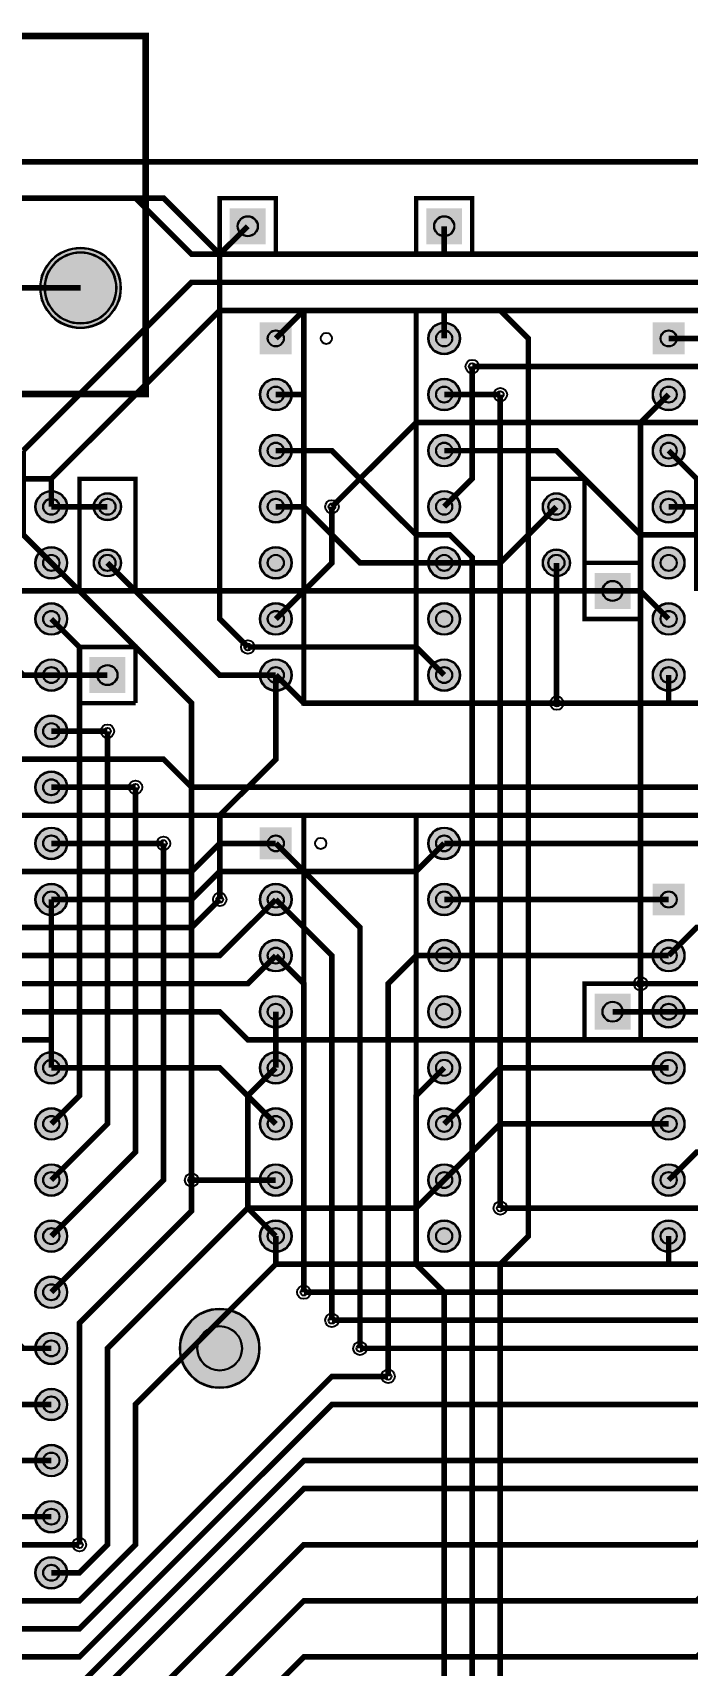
# Model space of a CAD drawing. Header units: millimetres. Extents: x 0 to 244, y -1 to 136.
# Drawn here: x 159.2 to 188.8, y 61.8 to 135.8 of the extents above; entities that cross this region are included whole.
import ezdxf

# ---------------------------------------------------------------- set-up
doc = ezdxf.new("R2010")
doc.units = ezdxf.units.MM
for name, color, linetype, true_color in [('BoardOutLine', 7, 'Continuous', 0xff00ff), ('BottomLayer', 7, 'Continuous', 0x0000ff), ('BottomSolderMaskLayer', 7, 'Continuous', 0xaa00ff), ('Hole', 7, 'Continuous', 0x222222), ('Multi-Layer', 7, 'Continuous', 0xc0c0c0), ('TopLayer', 7, 'Continuous', 0xff0000), ('TopSilkLayer', 7, 'Continuous', 0xffcc00), ('TopSolderMaskLayer', 7, 'Continuous', 0x800080)]:
    doc.layers.add(name, color=color, linetype=linetype, true_color=true_color)

msp = doc.modelspace()

# ---------------------------------------------------------------- hatches: boundary and pattern name
at = {"layer": 'BottomSolderMaskLayer'}
for points in [[(169.723, 127.813), (169.723, 126.187), (168.098, 126.187), (168.098, 127.813)], [(178.613, 127.813), (178.613, 126.187), (176.988, 126.187), (176.988, 127.813)], [(159.516, 124.206, 1), (163.166, 124.206, 1)], [(170.904, 122.644), (170.904, 121.196), (169.456, 121.196), (169.456, 122.644)], [(177.076, 121.92, 1), (178.524, 121.92, 1)], [(188.684, 122.644), (188.684, 121.196), (187.236, 121.196), (187.236, 122.644)], [(169.456, 119.38, 1), (170.904, 119.38, 1)], [(177.076, 119.38, 1), (178.524, 119.38, 1)], [(187.236, 119.38, 1), (188.684, 119.38, 1)], [(169.456, 116.84, 1), (170.904, 116.84, 1)], [(177.076, 116.84, 1), (178.524, 116.84, 1)], [(187.236, 116.84, 1), (188.684, 116.84, 1)], [(159.296, 114.3, 1), (160.744, 114.3, 1)], [(161.938, 114.3, 1), (163.183, 114.3, 1)], [(169.456, 114.3, 1), (170.904, 114.3, 1)], [(177.076, 114.3, 1), (178.524, 114.3, 1)], [(182.258, 114.3, 1), (183.503, 114.3, 1)], [(187.236, 114.3, 1), (188.684, 114.3, 1)], [(159.296, 111.76, 1), (160.744, 111.76, 1)], [(161.938, 111.76, 1), (163.183, 111.76, 1)], [(169.456, 111.76, 1), (170.904, 111.76, 1)], [(177.076, 111.76, 1), (178.524, 111.76, 1)], [(182.258, 111.76, 1), (183.503, 111.76, 1)], [(187.236, 111.76, 1), (188.684, 111.76, 1)], [(186.233, 111.303), (186.233, 109.677), (184.608, 109.677), (184.608, 111.303)], [(159.296, 109.22, 1), (160.744, 109.22, 1)], [(169.456, 109.22, 1), (170.904, 109.22, 1)], [(177.076, 109.22, 1), (178.524, 109.22, 1)], [(187.236, 109.22, 1), (188.684, 109.22, 1)], [(159.296, 106.68, 1), (160.744, 106.68, 1)], [(163.373, 107.493), (163.373, 105.867), (161.748, 105.867), (161.748, 107.493)], [(169.456, 106.68, 1), (170.904, 106.68, 1)], [(177.076, 106.68, 1), (178.524, 106.68, 1)], [(187.236, 106.68, 1), (188.684, 106.68, 1)], [(159.296, 104.14, 1), (160.744, 104.14, 1)], [(159.296, 101.6, 1), (160.744, 101.6, 1)], [(159.296, 99.06, 1), (160.744, 99.06, 1)], [(170.904, 99.784), (170.904, 98.336), (169.456, 98.336), (169.456, 99.784)], [(177.076, 99.06, 1), (178.524, 99.06, 1)], [(159.296, 96.52, 1), (160.744, 96.52, 1)], [(169.456, 96.52, 1), (170.904, 96.52, 1)], [(177.076, 96.52, 1), (178.524, 96.52, 1)], [(188.684, 97.244), (188.684, 95.796), (187.236, 95.796), (187.236, 97.244)], [(169.456, 93.98, 1), (170.904, 93.98, 1)], [(177.076, 93.98, 1), (178.524, 93.98, 1)], [(187.236, 93.98, 1), (188.684, 93.98, 1)], [(169.456, 91.44, 1), (170.904, 91.44, 1)], [(177.076, 91.44, 1), (178.524, 91.44, 1)], [(186.233, 92.253), (186.233, 90.627), (184.608, 90.627), (184.608, 92.253)], [(187.236, 91.44, 1), (188.684, 91.44, 1)], [(159.296, 88.9, 1), (160.744, 88.9, 1)], [(169.456, 88.9, 1), (170.904, 88.9, 1)], [(177.076, 88.9, 1), (178.524, 88.9, 1)], [(187.236, 88.9, 1), (188.684, 88.9, 1)], [(159.296, 86.36, 1), (160.744, 86.36, 1)], [(169.456, 86.36, 1), (170.904, 86.36, 1)], [(177.076, 86.36, 1), (178.524, 86.36, 1)], [(187.236, 86.36, 1), (188.684, 86.36, 1)], [(159.296, 83.82, 1), (160.744, 83.82, 1)], [(169.456, 83.82, 1), (170.904, 83.82, 1)], [(177.076, 83.82, 1), (178.524, 83.82, 1)], [(187.236, 83.82, 1), (188.684, 83.82, 1)], [(159.296, 81.28, 1), (160.744, 81.28, 1)], [(169.456, 81.28, 1), (170.904, 81.28, 1)], [(177.076, 81.28, 1), (178.524, 81.28, 1)], [(187.236, 81.28, 1), (188.684, 81.28, 1)], [(159.296, 78.74, 1), (160.744, 78.74, 1)], [(165.837, 76.2, 1), (169.444, 76.2, 1)], [(159.296, 76.2, 1), (160.744, 76.2, 1)], [(159.296, 73.66, 1), (160.744, 73.66, 1)], [(159.296, 71.12, 1), (160.744, 71.12, 1)], [(159.296, 68.58, 1), (160.744, 68.58, 1)], [(159.296, 66.04, 1), (160.744, 66.04, 1)]]:
    msp.add_hatch(color=256, dxfattribs=at).paths.add_polyline_path(points)
at = {"layer": 'Multi-Layer'}
for points in [[(169.698, 127.788), (169.698, 126.213), (168.123, 126.213), (168.123, 127.788)], [(178.588, 127.788), (178.588, 126.213), (177.013, 126.213), (177.013, 127.788)], [(159.542, 124.206, 1), (163.141, 124.206, 1)], [(170.879, 122.619), (170.879, 121.222), (169.482, 121.222), (169.482, 122.619)], [(177.102, 121.92, 1), (178.499, 121.92, 1)], [(188.659, 122.619), (188.659, 121.222), (187.262, 121.222), (187.262, 122.619)], [(169.482, 119.38, 1), (170.879, 119.38, 1)], [(177.102, 119.38, 1), (178.499, 119.38, 1)], [(187.262, 119.38, 1), (188.659, 119.38, 1)], [(169.482, 116.84, 1), (170.879, 116.84, 1)], [(177.102, 116.84, 1), (178.499, 116.84, 1)], [(187.262, 116.84, 1), (188.659, 116.84, 1)], [(159.322, 114.3, 1), (160.719, 114.3, 1)], [(161.963, 114.3, 1), (163.157, 114.3, 1)], [(169.482, 114.3, 1), (170.879, 114.3, 1)], [(177.102, 114.3, 1), (178.499, 114.3, 1)], [(182.283, 114.3, 1), (183.477, 114.3, 1)], [(187.262, 114.3, 1), (188.659, 114.3, 1)], [(159.322, 111.76, 1), (160.719, 111.76, 1)], [(161.963, 111.76, 1), (163.157, 111.76, 1)], [(169.482, 111.76, 1), (170.879, 111.76, 1)], [(177.102, 111.76, 1), (178.499, 111.76, 1)], [(182.283, 111.76, 1), (183.477, 111.76, 1)], [(187.262, 111.76, 1), (188.659, 111.76, 1)], [(186.208, 111.278), (186.208, 109.703), (184.633, 109.703), (184.633, 111.278)], [(159.322, 109.22, 1), (160.719, 109.22, 1)], [(169.482, 109.22, 1), (170.879, 109.22, 1)], [(177.102, 109.22, 1), (178.499, 109.22, 1)], [(187.262, 109.22, 1), (188.659, 109.22, 1)], [(159.322, 106.68, 1), (160.719, 106.68, 1)], [(163.348, 107.468), (163.348, 105.893), (161.773, 105.893), (161.773, 107.468)], [(169.482, 106.68, 1), (170.879, 106.68, 1)], [(177.102, 106.68, 1), (178.499, 106.68, 1)], [(187.262, 106.68, 1), (188.659, 106.68, 1)], [(159.322, 104.14, 1), (160.719, 104.14, 1)], [(159.322, 101.6, 1), (160.719, 101.6, 1)], [(159.322, 99.06, 1), (160.719, 99.06, 1)], [(170.879, 99.759), (170.879, 98.362), (169.482, 98.362), (169.482, 99.759)], [(177.102, 99.06, 1), (178.499, 99.06, 1)], [(159.322, 96.52, 1), (160.719, 96.52, 1)], [(169.482, 96.52, 1), (170.879, 96.52, 1)], [(177.102, 96.52, 1), (178.499, 96.52, 1)], [(188.659, 97.219), (188.659, 95.822), (187.262, 95.822), (187.262, 97.219)], [(169.482, 93.98, 1), (170.879, 93.98, 1)], [(177.102, 93.98, 1), (178.499, 93.98, 1)], [(187.262, 93.98, 1), (188.659, 93.98, 1)], [(169.482, 91.44, 1), (170.879, 91.44, 1)], [(177.102, 91.44, 1), (178.499, 91.44, 1)], [(186.208, 92.228), (186.208, 90.653), (184.633, 90.653), (184.633, 92.228)], [(187.262, 91.44, 1), (188.659, 91.44, 1)], [(159.322, 88.9, 1), (160.719, 88.9, 1)], [(169.482, 88.9, 1), (170.879, 88.9, 1)], [(177.102, 88.9, 1), (178.499, 88.9, 1)], [(187.262, 88.9, 1), (188.659, 88.9, 1)], [(159.322, 86.36, 1), (160.719, 86.36, 1)], [(169.482, 86.36, 1), (170.879, 86.36, 1)], [(177.102, 86.36, 1), (178.499, 86.36, 1)], [(187.262, 86.36, 1), (188.659, 86.36, 1)], [(159.322, 83.82, 1), (160.719, 83.82, 1)], [(169.482, 83.82, 1), (170.879, 83.82, 1)], [(177.102, 83.82, 1), (178.499, 83.82, 1)], [(187.262, 83.82, 1), (188.659, 83.82, 1)], [(159.322, 81.28, 1), (160.719, 81.28, 1)], [(169.482, 81.28, 1), (170.879, 81.28, 1)], [(177.102, 81.28, 1), (178.499, 81.28, 1)], [(187.262, 81.28, 1), (188.659, 81.28, 1)], [(159.322, 78.74, 1), (160.719, 78.74, 1)], [(159.322, 76.2, 1), (160.719, 76.2, 1)], [(159.322, 73.66, 1), (160.719, 73.66, 1)], [(159.322, 71.12, 1), (160.719, 71.12, 1)], [(159.322, 68.58, 1), (160.719, 68.58, 1)], [(159.322, 66.04, 1), (160.719, 66.04, 1)]]:
    msp.add_hatch(color=256, dxfattribs=at).paths.add_polyline_path(points)
at = {"layer": 'TopSolderMaskLayer'}
for points in [[(169.723, 127.813), (169.723, 126.187), (168.098, 126.187), (168.098, 127.813)], [(178.613, 127.813), (178.613, 126.187), (176.988, 126.187), (176.988, 127.813)], [(159.516, 124.206, 1), (163.166, 124.206, 1)], [(170.904, 122.644), (170.904, 121.196), (169.456, 121.196), (169.456, 122.644)], [(177.076, 121.92, 1), (178.524, 121.92, 1)], [(188.684, 122.644), (188.684, 121.196), (187.236, 121.196), (187.236, 122.644)], [(169.456, 119.38, 1), (170.904, 119.38, 1)], [(177.076, 119.38, 1), (178.524, 119.38, 1)], [(187.236, 119.38, 1), (188.684, 119.38, 1)], [(169.456, 116.84, 1), (170.904, 116.84, 1)], [(177.076, 116.84, 1), (178.524, 116.84, 1)], [(187.236, 116.84, 1), (188.684, 116.84, 1)], [(159.296, 114.3, 1), (160.744, 114.3, 1)], [(161.938, 114.3, 1), (163.183, 114.3, 1)], [(169.456, 114.3, 1), (170.904, 114.3, 1)], [(177.076, 114.3, 1), (178.524, 114.3, 1)], [(182.258, 114.3, 1), (183.503, 114.3, 1)], [(187.236, 114.3, 1), (188.684, 114.3, 1)], [(159.296, 111.76, 1), (160.744, 111.76, 1)], [(161.938, 111.76, 1), (163.183, 111.76, 1)], [(169.456, 111.76, 1), (170.904, 111.76, 1)], [(177.076, 111.76, 1), (178.524, 111.76, 1)], [(182.258, 111.76, 1), (183.503, 111.76, 1)], [(187.236, 111.76, 1), (188.684, 111.76, 1)], [(186.233, 111.303), (186.233, 109.677), (184.608, 109.677), (184.608, 111.303)], [(159.296, 109.22, 1), (160.744, 109.22, 1)], [(169.456, 109.22, 1), (170.904, 109.22, 1)], [(177.076, 109.22, 1), (178.524, 109.22, 1)], [(187.236, 109.22, 1), (188.684, 109.22, 1)], [(159.296, 106.68, 1), (160.744, 106.68, 1)], [(163.373, 107.493), (163.373, 105.867), (161.748, 105.867), (161.748, 107.493)], [(169.456, 106.68, 1), (170.904, 106.68, 1)], [(177.076, 106.68, 1), (178.524, 106.68, 1)], [(187.236, 106.68, 1), (188.684, 106.68, 1)], [(159.296, 104.14, 1), (160.744, 104.14, 1)], [(159.296, 101.6, 1), (160.744, 101.6, 1)], [(159.296, 99.06, 1), (160.744, 99.06, 1)], [(170.904, 99.784), (170.904, 98.336), (169.456, 98.336), (169.456, 99.784)], [(177.076, 99.06, 1), (178.524, 99.06, 1)], [(159.296, 96.52, 1), (160.744, 96.52, 1)], [(169.456, 96.52, 1), (170.904, 96.52, 1)], [(177.076, 96.52, 1), (178.524, 96.52, 1)], [(188.684, 97.244), (188.684, 95.796), (187.236, 95.796), (187.236, 97.244)], [(169.456, 93.98, 1), (170.904, 93.98, 1)], [(177.076, 93.98, 1), (178.524, 93.98, 1)], [(187.236, 93.98, 1), (188.684, 93.98, 1)], [(169.456, 91.44, 1), (170.904, 91.44, 1)], [(177.076, 91.44, 1), (178.524, 91.44, 1)], [(186.233, 92.253), (186.233, 90.627), (184.608, 90.627), (184.608, 92.253)], [(187.236, 91.44, 1), (188.684, 91.44, 1)], [(159.296, 88.9, 1), (160.744, 88.9, 1)], [(169.456, 88.9, 1), (170.904, 88.9, 1)], [(177.076, 88.9, 1), (178.524, 88.9, 1)], [(187.236, 88.9, 1), (188.684, 88.9, 1)], [(159.296, 86.36, 1), (160.744, 86.36, 1)], [(169.456, 86.36, 1), (170.904, 86.36, 1)], [(177.076, 86.36, 1), (178.524, 86.36, 1)], [(187.236, 86.36, 1), (188.684, 86.36, 1)], [(159.296, 83.82, 1), (160.744, 83.82, 1)], [(169.456, 83.82, 1), (170.904, 83.82, 1)], [(177.076, 83.82, 1), (178.524, 83.82, 1)], [(187.236, 83.82, 1), (188.684, 83.82, 1)], [(159.296, 81.28, 1), (160.744, 81.28, 1)], [(169.456, 81.28, 1), (170.904, 81.28, 1)], [(177.076, 81.28, 1), (178.524, 81.28, 1)], [(187.236, 81.28, 1), (188.684, 81.28, 1)], [(159.296, 78.74, 1), (160.744, 78.74, 1)], [(165.837, 76.2, 1), (169.444, 76.2, 1)], [(159.296, 76.2, 1), (160.744, 76.2, 1)], [(159.296, 73.66, 1), (160.744, 73.66, 1)], [(159.296, 71.12, 1), (160.744, 71.12, 1)], [(159.296, 68.58, 1), (160.744, 68.58, 1)], [(159.296, 66.04, 1), (160.744, 66.04, 1)]]:
    msp.add_hatch(color=256, dxfattribs=at).paths.add_polyline_path(points)

# ---------------------------------------------------------------- linework, layer by layer
at = {"layer": 'BoardOutLine', "const_width": 0.254}
msp.add_lwpolyline([(0.127, 0), (239.903, 0), (239.903, 129.921), (0, 129.921), (0, 0), (0.127, 0)], close=True, dxfattribs=at)
at = {"layer": 'BottomLayer', "const_width": 0.254}
for points in [[(168.91, 107.95), (168.91, 107.95), (167.64, 109.22), (167.64, 125.73), (165.1, 128.27), (152.858, 128.27), (151.334, 126.746)], [(168.91, 127), (167.64, 125.73)], [(190.5, 20.32), (190.5, 5.08), (189.23, 3.81), (168.91, 3.81), (168.91, 31.75), (170.18, 33.02), (179.07, 33.02), (180.34, 34.29), (180.34, 80.01), (181.61, 81.28), (181.61, 121.92), (180.34, 123.19), (171.45, 123.19), (170.18, 121.92)], [(191.77, 115.57), (191.77, 120.65), (190.5, 121.92), (187.96, 121.92)], [(179.07, 120.65), (179.07, 115.57), (177.8, 114.3)], [(180.34, 82.55), (180.34, 119.38)], [(186.69, 92.71), (186.69, 118.11), (187.96, 119.38)], [(170.18, 116.84), (172.72, 116.84), (176.53, 113.03), (178.054, 113.03), (179.07, 112.014), (179.07, 35.56), (177.8, 34.29), (151.13, 34.29), (147.32, 30.48)], [(160.02, 111.76), (158.75, 113.03), (158.75, 116.84)], [(189.23, 110.49), (189.23, 115.57), (187.96, 116.84)], [(170.18, 109.22), (172.72, 111.76), (172.72, 114.3)], [(154.94, 113.03), (154.94, 113.03), (156.21, 111.76), (156.21, 109.22), (158.75, 106.68), (160.02, 106.68)], [(160.02, 68.58), (154.94, 68.58), (153.67, 69.85), (153.67, 110.49), (152.4, 111.76)], [(166.37, 104.137), (166.37, 105.41), (160.02, 111.76)], [(162.56, 111.76), (167.64, 106.68), (170.18, 106.68)], [(182.88, 111.76), (182.88, 105.41)], [(160.02, 71.12), (156.21, 71.12), (154.94, 72.39), (154.94, 109.22)], [(160.02, 86.36), (161.29, 87.63), (161.29, 107.95), (160.02, 109.22)], [(160.02, 73.66), (157.48, 73.66), (156.21, 74.93), (156.21, 106.68)], [(167.643, 100.333), (170.18, 102.87), (170.18, 106.553)], [(160.02, 76.2), (158.75, 76.2), (157.48, 77.47), (157.48, 104.14)], [(160.02, 83.82), (162.56, 86.36), (162.56, 104.14)], [(166.37, 83.82), (166.37, 104.137)], [(160.02, 81.28), (163.83, 85.09), (163.83, 101.6)], [(167.643, 96.523), (167.643, 100.333)], [(160.02, 78.74), (165.1, 83.82), (165.1, 99.06)], [(170.18, 99.06), (173.99, 95.25), (173.99, 76.2)], [(160.02, 96.52), (160.02, 88.9)], [(170.18, 96.52), (172.72, 93.98), (172.72, 77.47)], [(170.18, 93.98), (171.45, 92.71), (171.45, 78.74)], [(175.26, 74.93), (175.26, 92.71), (176.53, 93.98), (177.8, 93.98)], [(170.18, 91.44), (170.18, 88.9)], [(177.8, 88.9), (176.53, 87.63), (176.53, 80.01), (177.8, 78.74), (177.8, 36.83), (176.53, 35.56), (160.02, 35.56)], [(170.18, 88.9), (168.91, 87.63), (168.91, 82.55), (170.18, 81.28)], [(161.29, 67.31), (161.29, 77.343), (166.37, 82.423), (166.37, 83.82)]]:
    msp.add_lwpolyline(points, dxfattribs=at)
at = {"layer": 'BottomSolderMaskLayer'}
for centre, radius in [((168.91, 127), 0.459), ((177.8, 127), 0.459), ((161.341, 124.206), 1.825), ((161.341, 124.206), 1.623), ((170.18, 121.92), 0.369), ((177.8, 121.92), 0.724), ((177.8, 121.92), 0.369), ((187.96, 121.92), 0.369), ((170.18, 119.38), 0.724), ((170.18, 119.38), 0.369), ((177.8, 119.38), 0.724), ((177.8, 119.38), 0.369), ((187.96, 119.38), 0.724), ((187.96, 119.38), 0.369), ((170.18, 116.84), 0.724), ((177.8, 116.84), 0.724), ((187.96, 116.84), 0.724), ((170.18, 116.84), 0.369), ((177.8, 116.84), 0.369), ((187.96, 116.84), 0.369), ((160.02, 114.3), 0.724), ((160.02, 114.3), 0.369), ((162.56, 114.3), 0.622), ((162.56, 114.3), 0.371), ((170.18, 114.3), 0.724), ((170.18, 114.3), 0.369), ((177.8, 114.3), 0.724), ((177.8, 114.3), 0.369), ((182.88, 114.3), 0.622), ((182.88, 114.3), 0.371), ((187.96, 114.3), 0.724), ((187.96, 114.3), 0.369), ((160.02, 111.76), 0.724), ((162.56, 111.76), 0.622), ((170.18, 111.76), 0.724), ((177.8, 111.76), 0.724), ((182.88, 111.76), 0.622), ((187.96, 111.76), 0.724), ((160.02, 111.76), 0.369), ((162.56, 111.76), 0.371), ((170.18, 111.76), 0.369), ((177.8, 111.76), 0.369), ((182.88, 111.76), 0.371), ((187.96, 111.76), 0.369), ((185.42, 110.49), 0.459), ((160.02, 109.22), 0.724), ((160.02, 109.22), 0.369), ((170.18, 109.22), 0.724), ((170.18, 109.22), 0.369), ((177.8, 109.22), 0.724), ((177.8, 109.22), 0.369), ((187.96, 109.22), 0.724), ((187.96, 109.22), 0.369), ((160.02, 106.68), 0.724), ((170.18, 106.68), 0.724), ((177.8, 106.68), 0.724), ((187.96, 106.68), 0.724), ((160.02, 106.68), 0.369), ((162.56, 106.68), 0.459), ((170.18, 106.68), 0.369), ((177.8, 106.68), 0.369), ((187.96, 106.68), 0.369), ((160.02, 104.14), 0.724), ((160.02, 104.14), 0.369), ((160.02, 101.6), 0.724), ((160.02, 101.6), 0.369), ((160.02, 99.06), 0.724), ((177.8, 99.06), 0.724), ((160.02, 99.06), 0.369), ((170.18, 99.06), 0.369), ((177.8, 99.06), 0.369), ((160.02, 96.52), 0.724), ((160.02, 96.52), 0.369), ((170.18, 96.52), 0.724), ((170.18, 96.52), 0.369), ((177.8, 96.52), 0.724), ((177.8, 96.52), 0.369), ((187.96, 96.52), 0.369), ((170.18, 93.98), 0.724), ((177.8, 93.98), 0.724), ((187.96, 93.98), 0.724), ((170.18, 93.98), 0.369), ((177.8, 93.98), 0.369), ((187.96, 93.98), 0.369), ((170.18, 91.44), 0.724), ((170.18, 91.44), 0.369), ((177.8, 91.44), 0.724), ((177.8, 91.44), 0.369), ((185.42, 91.44), 0.459), ((187.96, 91.44), 0.724), ((187.96, 91.44), 0.369), ((160.02, 88.9), 0.724), ((170.18, 88.9), 0.724), ((177.8, 88.9), 0.724), ((187.96, 88.9), 0.724), ((160.02, 88.9), 0.369), ((170.18, 88.9), 0.369), ((177.8, 88.9), 0.369), ((187.96, 88.9), 0.369), ((160.02, 86.36), 0.724), ((160.02, 86.36), 0.369), ((170.18, 86.36), 0.724), ((170.18, 86.36), 0.369), ((177.8, 86.36), 0.724), ((177.8, 86.36), 0.369), ((187.96, 86.36), 0.724), ((187.96, 86.36), 0.369), ((160.02, 83.82), 0.724), ((170.18, 83.82), 0.724), ((177.8, 83.82), 0.724), ((187.96, 83.82), 0.724), ((160.02, 83.82), 0.369), ((170.18, 83.82), 0.369), ((177.8, 83.82), 0.369), ((187.96, 83.82), 0.369), ((160.02, 81.28), 0.724), ((160.02, 81.28), 0.369), ((170.18, 81.28), 0.724), ((170.18, 81.28), 0.369), ((177.8, 81.28), 0.724), ((177.8, 81.28), 0.369), ((187.96, 81.28), 0.724), ((187.96, 81.28), 0.369), ((160.02, 78.74), 0.724), ((160.02, 78.74), 0.369), ((167.64, 76.2), 1.803), ((160.02, 76.2), 0.724), ((167.64, 76.2), 1.014), ((160.02, 76.2), 0.369), ((160.02, 73.66), 0.724), ((160.02, 73.66), 0.369), ((160.02, 71.12), 0.724), ((160.02, 71.12), 0.369), ((160.02, 68.58), 0.724), ((160.02, 68.58), 0.369), ((160.02, 66.04), 0.724), ((160.02, 66.04), 0.369)]:
    msp.add_circle(centre, radius, dxfattribs=at)
at = {"layer": 'Hole'}
for centre in [(179.07, 120.65), (180.34, 119.38), (172.72, 114.3), (168.91, 107.95), (182.899, 105.41), (162.56, 104.14), (163.83, 101.6), (165.1, 99.06), (167.643, 96.523), (186.69, 92.71), (166.37, 83.82), (180.34, 82.55), (171.45, 78.74), (172.72, 77.47), (173.99, 76.2), (175.26, 74.93), (161.29, 67.31)]:
    msp.add_circle(centre, 0.152, dxfattribs=at)
at = {"layer": 'Multi-Layer'}
for centre, radius in [((168.91, 127), 0.445), ((177.8, 127), 0.445), ((161.341, 124.206), 1.8), ((161.341, 124.206), 1.6), ((170.18, 121.92), 0.356), ((177.8, 121.92), 0.699), ((177.8, 121.92), 0.356), ((187.96, 121.92), 0.356), ((179.07, 120.65), 0.305), ((170.18, 119.38), 0.699), ((177.8, 119.38), 0.699), ((187.96, 119.38), 0.699), ((170.18, 119.38), 0.356), ((177.8, 119.38), 0.356), ((180.34, 119.38), 0.305), ((187.96, 119.38), 0.356), ((170.18, 116.84), 0.699), ((177.8, 116.84), 0.699), ((187.96, 116.84), 0.699), ((170.18, 116.84), 0.356), ((177.8, 116.84), 0.356), ((187.96, 116.84), 0.356), ((160.02, 114.3), 0.699), ((160.02, 114.3), 0.356), ((162.56, 114.3), 0.597), ((162.56, 114.3), 0.356), ((170.18, 114.3), 0.699), ((170.18, 114.3), 0.356), ((172.72, 114.3), 0.305), ((177.8, 114.3), 0.699), ((177.8, 114.3), 0.356), ((182.88, 114.3), 0.597), ((182.88, 114.3), 0.356), ((187.96, 114.3), 0.699), ((187.96, 114.3), 0.356), ((160.02, 111.76), 0.699), ((162.56, 111.76), 0.597), ((170.18, 111.76), 0.699), ((177.8, 111.76), 0.699), ((182.88, 111.76), 0.597), ((187.96, 111.76), 0.699), ((160.02, 111.76), 0.356), ((162.56, 111.76), 0.356), ((170.18, 111.76), 0.356), ((177.8, 111.76), 0.356), ((182.88, 111.76), 0.356), ((187.96, 111.76), 0.356), ((185.42, 110.49), 0.445), ((160.02, 109.22), 0.699), ((160.02, 109.22), 0.356), ((170.18, 109.22), 0.699), ((170.18, 109.22), 0.356), ((177.8, 109.22), 0.699), ((177.8, 109.22), 0.356), ((187.96, 109.22), 0.699), ((187.96, 109.22), 0.356), ((168.91, 107.95), 0.305), ((160.02, 106.68), 0.699), ((170.18, 106.68), 0.699), ((177.8, 106.68), 0.699), ((187.96, 106.68), 0.699), ((160.02, 106.68), 0.356), ((162.56, 106.68), 0.445), ((170.18, 106.68), 0.356), ((177.8, 106.68), 0.356), ((187.96, 106.68), 0.356), ((182.899, 105.41), 0.305), ((160.02, 104.14), 0.699), ((160.02, 104.14), 0.356), ((162.56, 104.14), 0.305), ((160.02, 101.6), 0.699), ((160.02, 101.6), 0.356), ((163.83, 101.6), 0.305), ((160.02, 99.06), 0.699), ((160.02, 99.06), 0.356), ((165.1, 99.06), 0.305), ((170.18, 99.06), 0.356), ((177.8, 99.06), 0.699), ((177.8, 99.06), 0.356), ((160.02, 96.52), 0.699), ((160.02, 96.52), 0.356), ((167.643, 96.523), 0.305), ((170.18, 96.52), 0.699), ((170.18, 96.52), 0.356), ((177.8, 96.52), 0.699), ((177.8, 96.52), 0.356), ((187.96, 96.52), 0.356), ((170.18, 93.98), 0.699), ((177.8, 93.98), 0.699), ((187.96, 93.98), 0.699), ((170.18, 93.98), 0.356), ((177.8, 93.98), 0.356), ((187.96, 93.98), 0.356), ((186.69, 92.71), 0.305), ((170.18, 91.44), 0.699), ((170.18, 91.44), 0.356), ((177.8, 91.44), 0.699), ((177.8, 91.44), 0.356), ((185.42, 91.44), 0.445), ((187.96, 91.44), 0.699), ((187.96, 91.44), 0.356), ((160.02, 88.9), 0.699), ((170.18, 88.9), 0.699), ((177.8, 88.9), 0.699), ((187.96, 88.9), 0.699), ((160.02, 88.9), 0.356), ((170.18, 88.9), 0.356), ((177.8, 88.9), 0.356), ((187.96, 88.9), 0.356), ((160.02, 86.36), 0.699), ((160.02, 86.36), 0.356), ((170.18, 86.36), 0.699), ((170.18, 86.36), 0.356), ((177.8, 86.36), 0.699), ((177.8, 86.36), 0.356), ((187.96, 86.36), 0.699), ((187.96, 86.36), 0.356), ((160.02, 83.82), 0.699), ((170.18, 83.82), 0.699), ((177.8, 83.82), 0.699), ((187.96, 83.82), 0.699), ((160.02, 83.82), 0.356), ((166.37, 83.82), 0.305), ((170.18, 83.82), 0.356), ((177.8, 83.82), 0.356), ((187.96, 83.82), 0.356), ((180.34, 82.55), 0.305), ((160.02, 81.28), 0.699), ((160.02, 81.28), 0.356), ((170.18, 81.28), 0.699), ((170.18, 81.28), 0.356), ((177.8, 81.28), 0.699), ((177.8, 81.28), 0.356), ((187.96, 81.28), 0.699), ((187.96, 81.28), 0.356), ((160.02, 78.74), 0.699), ((160.02, 78.74), 0.356), ((171.45, 78.74), 0.305), ((167.64, 76.2), 1.778), ((172.72, 77.47), 0.305), ((160.02, 76.2), 0.699), ((167.64, 76.2), 1), ((160.02, 76.2), 0.356), ((173.99, 76.2), 0.305), ((175.26, 74.93), 0.305), ((160.02, 73.66), 0.699), ((160.02, 73.66), 0.356), ((160.02, 71.12), 0.699), ((160.02, 71.12), 0.356), ((160.02, 68.58), 0.699), ((160.02, 68.58), 0.356), ((161.29, 67.31), 0.305), ((160.02, 66.04), 0.699), ((160.02, 66.04), 0.356)]:
    msp.add_circle(centre, radius, dxfattribs=at)
at = {"layer": 'TopLayer', "const_width": 0.254}
for points in [[(149.047, 126.746), (150.572, 128.27), (163.83, 128.27), (166.37, 125.73), (196.85, 125.73)], [(177.8, 127), (177.8, 125.73)], [(161.341, 124.206), (136.347, 124.206)], [(212.09, 124.46), (166.37, 124.46), (158.75, 116.84)], [(168.876, 123.19), (167.64, 123.19), (160.02, 115.57), (160.02, 114.3)], [(168.876, 123.19), (178.992, 123.19)], [(171.45, 114.3), (171.45, 123.19)], [(177.8, 121.92), (177.8, 123.19), (229.87, 123.19), (231.14, 121.92)], [(234.95, 90.17), (234.95, 119.38), (233.68, 120.65), (179.07, 120.65)], [(170.18, 119.38), (171.45, 119.38)], [(180.34, 119.38), (177.8, 119.38)], [(172.72, 114.3), (176.53, 118.11), (203.2, 118.11)], [(194.31, 110.49), (191.77, 113.03), (186.69, 113.03), (182.88, 116.84), (177.8, 116.84)], [(151.138, 115.57), (160.02, 115.57), (160.02, 114.3)], [(160.02, 114.3), (162.56, 114.3)], [(170.18, 114.3), (171.45, 114.3), (173.99, 111.76), (177.8, 111.76)], [(182.88, 114.3), (180.34, 111.76), (177.8, 111.76)], [(187.96, 114.3), (193.04, 114.3), (195.58, 111.76)], [(142.24, 111.76), (143.51, 110.49), (186.69, 110.49), (187.96, 109.22)], [(177.8, 106.68), (176.53, 107.95), (168.91, 107.95)], [(162.56, 106.68), (160.02, 106.68)], [(170.18, 106.68), (171.45, 105.41), (182.899, 105.41)], [(187.96, 106.68), (187.96, 105.41)], [(182.899, 105.41), (229.87, 105.41), (231.14, 104.14)], [(229.87, 102.87), (228.6, 104.14), (205.232, 104.14), (203.962, 102.87), (198.12, 102.87), (196.85, 101.6), (166.37, 101.6), (165.1, 102.87), (130.81, 102.87)], [(162.56, 104.14), (160.02, 104.14)], [(170.18, 96.52), (167.64, 93.98), (132.08, 93.98), (129.54, 91.44), (113.03, 91.44), (111.76, 92.71), (111.76, 101.6), (110.49, 102.87), (80.01, 102.87)], [(170.18, 93.98), (168.91, 92.71), (132.08, 92.71), (129.54, 90.17), (111.76, 90.17), (110.49, 91.44), (110.49, 100.33), (109.22, 101.6), (78.74, 101.6)], [(160.02, 101.6), (163.83, 101.6)], [(130.81, 97.79), (130.81, 99.06), (132.08, 100.33), (146.05, 100.33), (148.59, 97.79), (166.37, 97.79), (167.64, 99.06), (170.18, 99.06)], [(204.47, 99.06), (196.85, 99.06), (195.58, 100.33), (153.67, 100.33), (152.4, 99.06)], [(165.1, 99.06), (160.02, 99.06)], [(160.02, 96.52), (166.37, 96.52), (167.64, 97.79), (176.53, 97.79), (177.8, 99.06)], [(177.8, 99.06), (194.31, 99.06), (195.58, 97.79), (195.58, 96.52)], [(126.941, 95.25), (166.37, 95.25), (167.643, 96.523)], [(177.8, 96.52), (187.96, 96.52)], [(187.96, 93.98), (189.23, 95.25), (198.12, 95.25)], [(132.08, 91.44), (167.64, 91.44), (168.91, 90.17), (191.77, 90.17), (194.31, 87.63), (207.01, 87.63), (208.28, 88.9), (210.82, 88.9), (212.09, 90.17), (214.63, 90.17), (217.17, 92.71), (229.87, 92.71), (231.14, 93.98)], [(177.8, 93.98), (187.96, 93.98)], [(213.36, 91.44), (212.09, 92.71), (186.69, 92.71)], [(185.42, 91.44), (187.96, 91.44)], [(187.96, 91.44), (193.04, 91.44), (194.31, 90.17), (210.844, 90.17)], [(127, 88.9), (132.08, 88.9), (133.35, 90.17), (160.02, 90.17), (160.02, 88.9)], [(170.18, 86.36), (167.64, 88.9), (160.02, 88.9)], [(177.8, 86.36), (180.34, 88.9), (187.96, 88.9)], [(177.8, 83.82), (180.34, 86.36), (187.96, 86.36)], [(187.96, 83.82), (189.23, 85.09), (199.369, 85.09)], [(160.02, 66.04), (161.29, 66.04), (162.56, 67.31), (162.56, 76.2), (168.91, 82.55), (176.53, 82.55), (177.8, 83.82)], [(170.18, 83.82), (166.37, 83.82)], [(231.14, 81.28), (229.87, 82.55), (180.34, 82.55)], [(231.14, 78.74), (229.87, 80.01), (170.18, 80.01), (170.18, 81.28)], [(187.96, 81.28), (187.96, 80.008)], [(116.84, 66.04), (116.84, 64.77), (161.29, 64.77), (163.83, 67.31), (163.83, 73.66), (170.18, 80.01), (171.453, 80.01)], [(171.45, 78.74), (212.09, 78.74)], [(172.72, 77.47), (213.36, 77.47)], [(173.99, 76.2), (214.63, 76.2)], [(139.7, 63.5), (161.29, 63.5), (172.72, 74.93), (175.26, 74.93)], [(128.27, 62.23), (161.29, 62.23), (172.72, 73.66), (217.17, 73.66)], [(116.84, 58.42), (119.38, 60.96), (161.29, 60.96), (171.45, 71.12), (195.613, 71.12)], [(161.29, 59.69), (171.45, 69.85), (199.39, 69.85)], [(160.02, 57.15), (161.29, 57.15), (171.45, 67.31), (189.23, 67.31), (190.5, 68.58)], [(142.24, 66.04), (143.51, 67.31), (161.29, 67.31)], [(160.02, 54.61), (161.29, 54.61), (171.45, 64.77), (189.23, 64.77), (190.5, 66.04)], [(160.02, 52.07), (161.29, 52.07), (171.45, 62.23), (189.23, 62.23), (190.5, 63.5)]]:
    msp.add_lwpolyline(points, dxfattribs=at)
at = {"layer": 'TopSilkLayer'}
for points, const_width in [([(164.288, 119.406), (133.401, 119.406), (133.401, 135.611), (164.288, 135.611), (164.288, 119.406)], 0.305), ([(171.45, 123.19), (171.45, 105.41), (176.53, 105.41), (176.53, 123.19), (171.45, 123.19)], 0.229), ([(161.293, 115.568), (161.293, 110.488), (163.833, 110.488), (163.833, 115.568), (161.293, 115.568)], 0.201), ([(181.613, 115.568), (181.613, 110.488), (184.153, 110.488), (184.153, 115.568), (181.613, 115.568)], 0.201), ([(171.45, 100.33), (171.45, 80.01), (176.53, 80.01), (176.53, 100.33), (171.45, 100.33)], 0.229)]:
    msp.add_lwpolyline(points, close=True, dxfattribs=dict(at, const_width=const_width))
at = {"layer": 'TopSilkLayer', "const_width": 0.203}
for points in [[(170.18, 125.73), (167.64, 125.73), (167.64, 128.27), (170.18, 128.27), (170.18, 126.365)], [(179.07, 125.73), (176.53, 125.73), (176.53, 128.27), (179.07, 128.27), (179.07, 126.365)], [(170.18, 125.73), (170.18, 126.365)], [(179.07, 125.73), (179.07, 126.365)], [(186.69, 109.22), (184.15, 109.22), (184.15, 111.76), (186.69, 111.76), (186.69, 109.855)], [(186.69, 109.22), (186.69, 109.855)], [(163.83, 105.41), (161.29, 105.41), (161.29, 107.95), (163.83, 107.95), (163.83, 106.045)], [(163.83, 105.41), (163.83, 106.045)], [(186.69, 90.17), (184.15, 90.17), (184.15, 92.71), (186.69, 92.71), (186.69, 90.805)], [(186.69, 90.17), (186.69, 90.805)]]:
    msp.add_lwpolyline(points, dxfattribs=at)
at = {"layer": 'TopSilkLayer'}
for centre in [(172.466, 121.92), (172.212, 99.06)]:
    msp.add_circle(centre, 0.254, dxfattribs=at)
at = {"layer": 'TopSolderMaskLayer'}
for centre, radius in [((168.91, 127), 0.459), ((177.8, 127), 0.459), ((161.341, 124.206), 1.825), ((161.341, 124.206), 1.623), ((170.18, 121.92), 0.369), ((177.8, 121.92), 0.724), ((177.8, 121.92), 0.369), ((187.96, 121.92), 0.369), ((170.18, 119.38), 0.724), ((170.18, 119.38), 0.369), ((177.8, 119.38), 0.724), ((177.8, 119.38), 0.369), ((187.96, 119.38), 0.724), ((187.96, 119.38), 0.369), ((170.18, 116.84), 0.724), ((177.8, 116.84), 0.724), ((187.96, 116.84), 0.724), ((170.18, 116.84), 0.369), ((177.8, 116.84), 0.369), ((187.96, 116.84), 0.369), ((160.02, 114.3), 0.724), ((160.02, 114.3), 0.369), ((162.56, 114.3), 0.622), ((162.56, 114.3), 0.371), ((170.18, 114.3), 0.724), ((170.18, 114.3), 0.369), ((177.8, 114.3), 0.724), ((177.8, 114.3), 0.369), ((182.88, 114.3), 0.622), ((182.88, 114.3), 0.371), ((187.96, 114.3), 0.724), ((187.96, 114.3), 0.369), ((160.02, 111.76), 0.724), ((162.56, 111.76), 0.622), ((170.18, 111.76), 0.724), ((177.8, 111.76), 0.724), ((182.88, 111.76), 0.622), ((187.96, 111.76), 0.724), ((160.02, 111.76), 0.369), ((162.56, 111.76), 0.371), ((170.18, 111.76), 0.369), ((177.8, 111.76), 0.369), ((182.88, 111.76), 0.371), ((187.96, 111.76), 0.369), ((185.42, 110.49), 0.459), ((160.02, 109.22), 0.724), ((160.02, 109.22), 0.369), ((170.18, 109.22), 0.724), ((170.18, 109.22), 0.369), ((177.8, 109.22), 0.724), ((177.8, 109.22), 0.369), ((187.96, 109.22), 0.724), ((187.96, 109.22), 0.369), ((160.02, 106.68), 0.724), ((170.18, 106.68), 0.724), ((177.8, 106.68), 0.724), ((187.96, 106.68), 0.724), ((160.02, 106.68), 0.369), ((162.56, 106.68), 0.459), ((170.18, 106.68), 0.369), ((177.8, 106.68), 0.369), ((187.96, 106.68), 0.369), ((160.02, 104.14), 0.724), ((160.02, 104.14), 0.369), ((160.02, 101.6), 0.724), ((160.02, 101.6), 0.369), ((160.02, 99.06), 0.724), ((177.8, 99.06), 0.724), ((160.02, 99.06), 0.369), ((170.18, 99.06), 0.369), ((177.8, 99.06), 0.369), ((160.02, 96.52), 0.724), ((160.02, 96.52), 0.369), ((170.18, 96.52), 0.724), ((170.18, 96.52), 0.369), ((177.8, 96.52), 0.724), ((177.8, 96.52), 0.369), ((187.96, 96.52), 0.369), ((170.18, 93.98), 0.724), ((177.8, 93.98), 0.724), ((187.96, 93.98), 0.724), ((170.18, 93.98), 0.369), ((177.8, 93.98), 0.369), ((187.96, 93.98), 0.369), ((170.18, 91.44), 0.724), ((170.18, 91.44), 0.369), ((177.8, 91.44), 0.724), ((177.8, 91.44), 0.369), ((185.42, 91.44), 0.459), ((187.96, 91.44), 0.724), ((187.96, 91.44), 0.369), ((160.02, 88.9), 0.724), ((170.18, 88.9), 0.724), ((177.8, 88.9), 0.724), ((187.96, 88.9), 0.724), ((160.02, 88.9), 0.369), ((170.18, 88.9), 0.369), ((177.8, 88.9), 0.369), ((187.96, 88.9), 0.369), ((160.02, 86.36), 0.724), ((160.02, 86.36), 0.369), ((170.18, 86.36), 0.724), ((170.18, 86.36), 0.369), ((177.8, 86.36), 0.724), ((177.8, 86.36), 0.369), ((187.96, 86.36), 0.724), ((187.96, 86.36), 0.369), ((160.02, 83.82), 0.724), ((170.18, 83.82), 0.724), ((177.8, 83.82), 0.724), ((187.96, 83.82), 0.724), ((160.02, 83.82), 0.369), ((170.18, 83.82), 0.369), ((177.8, 83.82), 0.369), ((187.96, 83.82), 0.369), ((160.02, 81.28), 0.724), ((160.02, 81.28), 0.369), ((170.18, 81.28), 0.724), ((170.18, 81.28), 0.369), ((177.8, 81.28), 0.724), ((177.8, 81.28), 0.369), ((187.96, 81.28), 0.724), ((187.96, 81.28), 0.369), ((160.02, 78.74), 0.724), ((160.02, 78.74), 0.369), ((167.64, 76.2), 1.803), ((160.02, 76.2), 0.724), ((167.64, 76.2), 1.014), ((160.02, 76.2), 0.369), ((160.02, 73.66), 0.724), ((160.02, 73.66), 0.369), ((160.02, 71.12), 0.724), ((160.02, 71.12), 0.369), ((160.02, 68.58), 0.724), ((160.02, 68.58), 0.369), ((160.02, 66.04), 0.724), ((160.02, 66.04), 0.369)]:
    msp.add_circle(centre, radius, dxfattribs=at)

doc.saveas('drawing.dxf')
